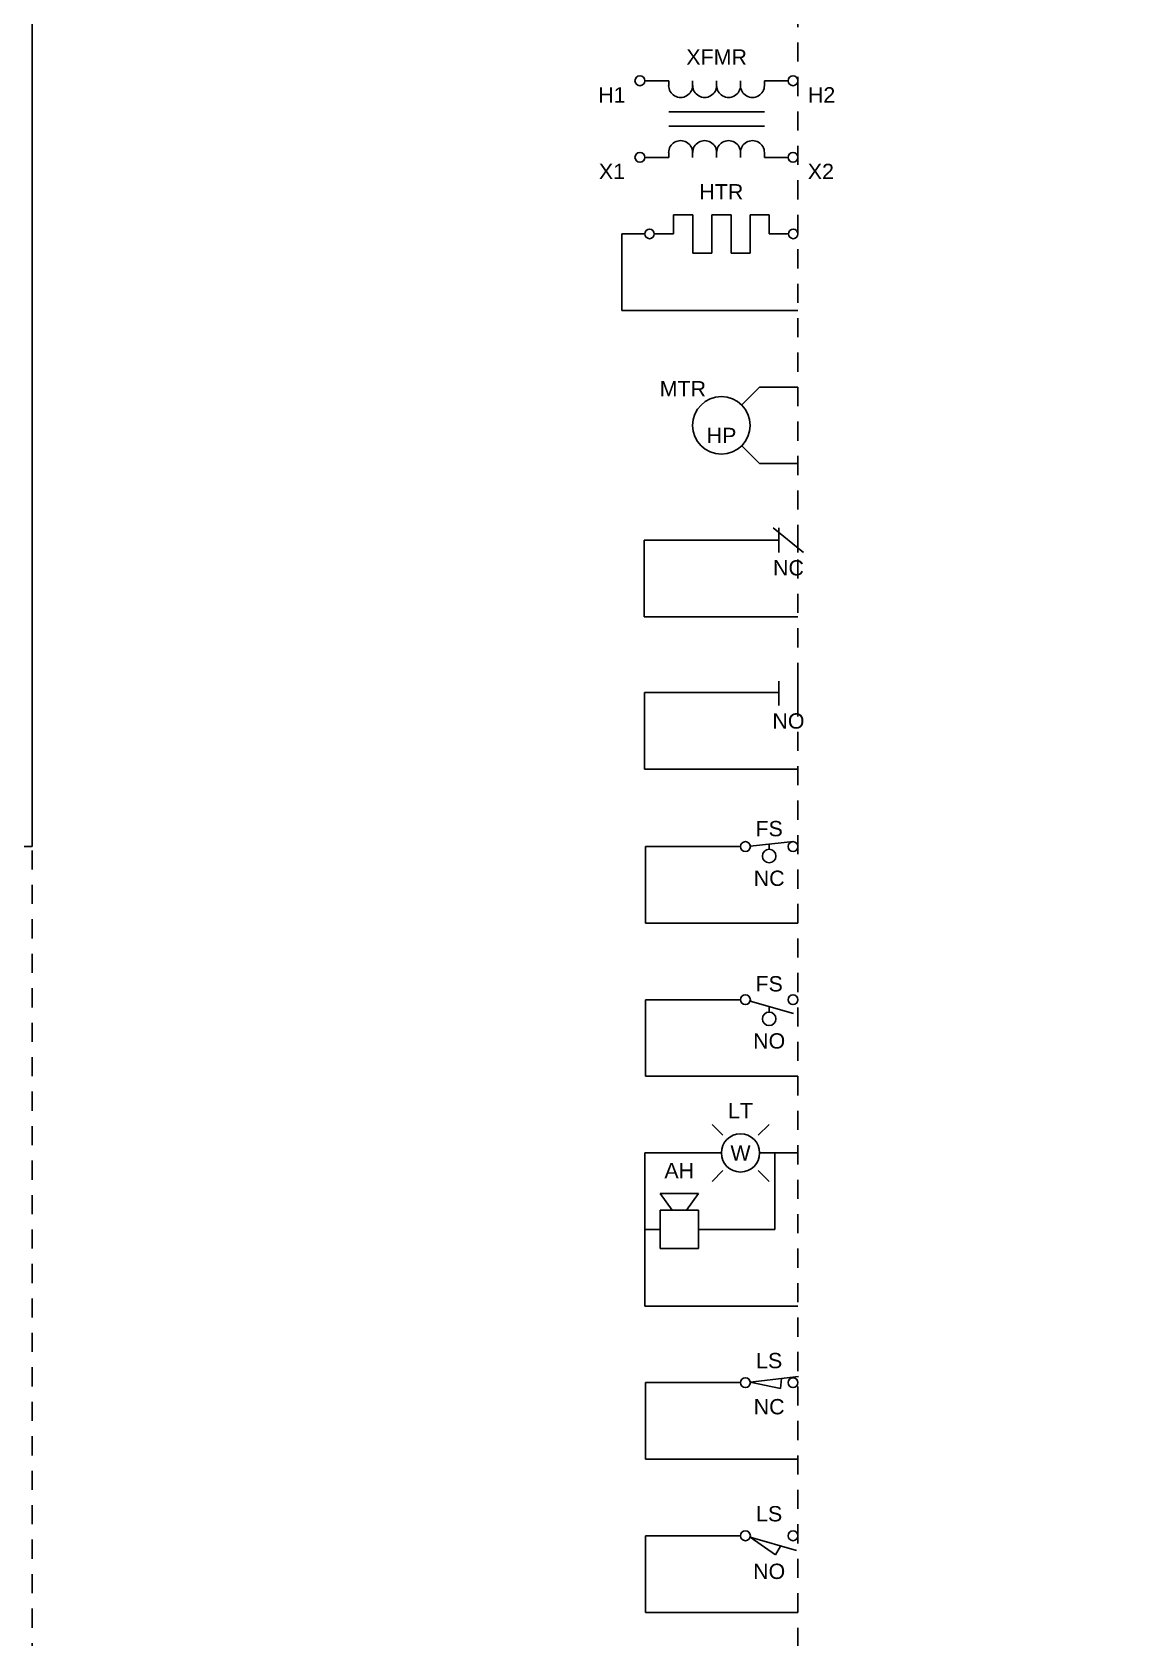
# Model space of a CAD drawing. Header units: inches. Extents: x 0 to 118, y -25 to 20.
# Drawn here: x 72.5 to 79.7, y -4.17 to 6.32 of the extents above; entities that cross this region are included whole.
import ezdxf
from ezdxf.enums import TextEntityAlignment as Align

# ---------------------------------------------------------------- set-up
doc = ezdxf.new("R2010")
doc.units = ezdxf.units.IN
doc.header["$MEASUREMENT"] = 0
doc.linetypes.add('ACAD_ISO02W100', pattern=[15, 12, -3])
doc.linetypes.add('HIDDEN2', pattern=[0.1875, 0.125, -0.0625])
doc.layers.add('BORDER2', color=220, linetype='HIDDEN2')
doc.layers.add('WIRES', color=7, linetype='Continuous')
doc.styles.add('INERCONNECT TABLES', font='arial.ttf', dxfattribs={"height": 0.1})
doc.styles.add('WD', font='arial.ttf', dxfattribs={"height": 1})

# ---------------------------------------------------------------- blocks, each defined once
blk = doc.blocks.new('LightHorn_L')
for p, q in [((-0.49, 0.115), (-0.561, 0.186)), ((-0.26, 0.115), (-0.189, 0.186)), ((-0.49, -0.115), (-0.561, -0.186)), ((-0.26, -0.115), (-0.189, -0.186)), ((-0.9, -0.266), (-0.822, -0.375)), ((-0.65, -0.266), (-0.9, -0.266)), ((-0.728, -0.375), (-0.65, -0.266)), ((-0.9, -0.625), (-0.9, -0.375)), ((-0.9, -0.375), (-0.65, -0.375)), ((-0.65, -0.375), (-0.65, -0.625)), ((-0.65, -0.625), (-0.9, -0.625))]:
    blk.add_line(p, q)
blk.add_circle((-0.375, 0), 0.125)
at = {"layer": 'WIRES'}
for p, q in [((-1, 0), (-1, -0.5)), ((-0.5, 0), (-1, 0)), ((-0.2, 0), (-0.25, 0)), ((0, 0), (-0.25, 0)), ((-0.15, -0.5), (-0.15, 0)), ((-1, -1), (-1, -0.5)), ((-0.9, -0.5), (-1, -0.5)), ((-0.6, -0.5), (-0.65, -0.5)), ((-0.65, -0.5), (-0.15, -0.5)), ((0, -1), (-1, -1))]:
    blk.add_line(p, q, dxfattribs=at)
for tag, height, style, flags, p in [('Tag1', 0.1, 'INERCONNECT TABLES', 8, (-0.375, 0.225)), ('Tag2', 0.1, 'INERCONNECT TABLES', 8, (-0.775, -0.166)), ('FAMILY', 0.01, 'WD', 9, (0.021, -0.239))]:
    blk.add_attdef(tag, text='', height=height, dxfattribs=dict(style=style, flags=flags)).set_placement(p, align=Align.CENTER)
at = {"style": 'WD', "flags": 9}
for tag, p in [('X4TERM01', (-0.645, 0.002)), ('X1TERM02', (-0.202, 0.004)), ('X4TERM03', (-0.996, -0.493)), ('X1TERM04', (-0.65, -0.5))]:
    blk.add_attdef(tag, p, '', height=0.0125, dxfattribs=at)
at = {"style": 'INERCONNECT TABLES', "flags": 8}
blk.add_attdef('Color', text='', height=0.1, dxfattribs=at).set_placement((-0.375, 0), align=Align.MIDDLE)
for tag, p in [('Desc1', (-3.5, -0.1)), ('Desc2', (-3.5, -0.25)), ('Desc3', (-3.5, -0.4))]:
    blk.add_attdef(tag, text='', height=0.1, dxfattribs=at).set_placement(p, align=Align.MIDDLE_RIGHT)
at = {"linetype": 'Continuous', "style": 'INERCONNECT TABLES', "flags": 8}
for tag, p in [('Term3', (-1, -0.006)), ('Term4', (-1, -0.5))]:
    blk.add_attdef(tag, text='', height=0.1, dxfattribs=at).set_placement(p, align=Align.TOP_RIGHT)
blk.add_attdef('Term1', text='', height=0.1, dxfattribs=at).set_placement((-0.1, -0.03), align=Align.TOP_LEFT)
at = {"linetype": 'Continuous', "style": 'WD', "flags": 9}
for tag, p in [('MFG', (0.017, -0.19)), ('P/N', (0.017, -0.205))]:
    blk.add_attdef(tag, text='', height=0.01, dxfattribs=at).set_placement(p, align=Align.MIDDLE)
blk.add_attdef('INST', (-0.001, -0.258), '', height=0.01, dxfattribs=at)
blk.add_attdef('LOC', text='', height=0.01, dxfattribs=at).set_placement((0.018, -0.224), align=Align.CENTER)
at = {"linetype": 'Continuous', "style": 'INERCONNECT TABLES', "flags": 8}
blk.add_attdef('Term2', text='', height=0.1, dxfattribs=at).set_placement((-0.775, -0.655), align=Align.TOP_CENTER)
blk = doc.blocks.new('MTR_1PH_NoGND_L')
blk.add_circle((-0.5, -0.25), 0.188)
at = {"layer": 'WIRES'}
for p, q in [((0, 0), (-0.25, 0)), ((-0.367, -0.117), (-0.25, 0)), ((-0.25, -0.5), (-0.367, -0.383)), ((0, -0.5), (-0.25, -0.5))]:
    blk.add_line(p, q, dxfattribs=at)
at = {"style": 'INERCONNECT TABLES', "flags": 8}
for tag, p in [('Tag1', (-0.6, -0.011)), ('Desc1', (-3.5, -0.1)), ('Desc2', (-3.5, -0.25)), ('Desc3', (-3.5, -0.4))]:
    blk.add_attdef(tag, text='', height=0.1, dxfattribs=at).set_placement(p, align=Align.MIDDLE_RIGHT)
at = {"linetype": 'Continuous', "style": 'INERCONNECT TABLES', "flags": 8}
for tag, p in [('Term1', (-0.25, -0.05)), ('Term2', (-0.25, -0.55))]:
    blk.add_attdef(tag, text='', height=0.1, dxfattribs=at).set_placement(p, align=Align.TOP_LEFT)
at = {"style": 'WD', "flags": 9}
for tag, p in [('X1TERM04', (-0.145, -0.027)), ('X1TERM01', (-0.349, -0.123)), ('X8TERM03', (-0.633, -0.383)), ('X1TERM02', (-0.367, -0.383)), ('X1TERM05', (-0.172, -0.526))]:
    blk.add_attdef(tag, p, '', height=0.0125, dxfattribs=at)
for tag, height, style, flags, p in [('Rating2', 0.1, 'INERCONNECT TABLES', 8, (-1.1, -0.25)), ('Rating1', 0.1, 'INERCONNECT TABLES', 8, (-0.5, -0.25)), ('FAMILY', 0.01, 'WD', 9, (-0.053, -0.292))]:
    blk.add_attdef(tag, text='', height=height, dxfattribs=dict(style=style, flags=flags)).set_placement(p, align=Align.CENTER)
at = {"style": 'INERCONNECT TABLES', "flags": 8}
for tag, p in [('Unit2', (-1.099, -0.266)), ('Unit1', (-0.499, -0.266))]:
    blk.add_attdef(tag, text='', height=0.1, dxfattribs=at).set_placement(p, align=Align.TOP_CENTER)
at = {"linetype": 'Continuous', "style": 'WD', "flags": 9}
for tag, p in [('MFG', (-0.057, -0.241)), ('P/N', (-0.056, -0.257))]:
    blk.add_attdef(tag, text='', height=0.01, dxfattribs=at).set_placement(p, align=Align.MIDDLE)
blk.add_attdef('LOC', text='', height=0.01, dxfattribs=at).set_placement((-0.055, -0.277), align=Align.CENTER)
blk.add_attdef('INST', (-0.07, -0.307), '', height=0.01, dxfattribs=at)
blk = doc.blocks.new('HTR_L')
for p, q in [((-0.812, 0.125), (-0.812, 0)), ((-0.687, 0.125), (-0.812, 0.125)), ((-0.687, -0.125), (-0.687, 0.125)), ((-0.562, 0.125), (-0.562, -0.125)), ((-0.437, 0.125), (-0.562, 0.125)), ((-0.437, -0.125), (-0.437, 0.125)), ((-0.312, 0.125), (-0.312, -0.125)), ((-0.187, 0.125), (-0.312, 0.125)), ((-0.187, 0), (-0.187, 0.125)), ((-1.15, 0), (-1.15, -0.5)), ((-1, 0), (-1.15, 0)), ((-0.812, 0), (-0.937, 0)), ((-0.062, 0), (-0.187, 0)), ((-0.562, -0.125), (-0.687, -0.125)), ((-0.312, -0.125), (-0.437, -0.125)), ((-1.15, -0.5), (0, -0.5))]:
    blk.add_line(p, q)
for centre in [(-0.969, 0), (-0.031, 0)]:
    blk.add_circle(centre, 0.0312)
at = {"style": 'INERCONNECT TABLES'}
for tag, p in [('Tag1', (-0.5, 0.225)), ('Rating1', (-0.5, -0.281)), ('Rating2', (-0.5, -0.437))]:
    blk.add_attdef(tag, text='', height=0.1, dxfattribs=at).set_placement(p, align=Align.CENTER)
at = {"style": 'WD', "flags": 1}
for tag, p, height in [('X1TERM02', (-1, 0), 0.005), ('FAMILY', (-0.52, 0), 0.01), ('X4TERM01', (0, 0), 0.005), ('ASSYCODE', (-0.4, -0.1), 0.01), ('MFG', (-0.4, -0.037), 0.01), ('CAT', (-0.4, -0.069), 0.01)]:
    blk.add_attdef(tag, p, '', height=height, dxfattribs=at)
at = {"style": 'WD'}
for tag, p in [('INST', (-0.4, 0.025)), ('LOC', (-0.4, -0.006))]:
    blk.add_attdef(tag, p, '', height=0.01, dxfattribs=at)
at = {"style": 'INERCONNECT TABLES', "flags": 8}
blk.add_attdef('Desc1', text='', height=0.1, dxfattribs=at).set_placement((-3.5, -0.1), align=Align.MIDDLE_RIGHT)
at = {"style": 'INERCONNECT TABLES'}
blk.add_attdef('Term2', text='', height=0.1, dxfattribs=at).set_placement((-0.919, -0.046), align=Align.TOP_CENTER)
blk.add_attdef('Term1', text='', height=0.1, dxfattribs=at).set_placement((0.063, -0.042), align=Align.TOP_LEFT)
at = {"linetype": 'Continuous', "style": 'INERCONNECT TABLES', "flags": 8}
for tag, p in [('Desc2', (-3.5, -0.25)), ('Desc3', (-3.5, -0.4))]:
    blk.add_attdef(tag, text='', height=0.1, dxfattribs=at).set_placement(p, align=Align.MIDDLE_RIGHT)
blk = doc.blocks.new('XFMR_1PH_L')
for p, q in [((-1, 0), (-0.844, 0)), ((-0.844, 0), (-0.844, -0.031)), ((-0.688, 0), (-0.688, -0.031)), ((-0.531, 0), (-0.531, -0.031)), ((-0.375, 0), (-0.375, -0.031)), ((-0.219, 0), (-0.219, -0.031)), ((-0.219, 0), (-0.064, 0)), ((-0.844, -0.203), (-0.219, -0.203)), ((-0.844, -0.297), (-0.219, -0.297)), ((-1, -0.5), (-0.844, -0.5)), ((-0.844, -0.5), (-0.844, -0.469)), ((-0.688, -0.5), (-0.688, -0.469)), ((-0.531, -0.5), (-0.531, -0.469)), ((-0.375, -0.5), (-0.375, -0.469)), ((-0.219, -0.5), (-0.219, -0.469)), ((-0.219, -0.5), (-0.064, -0.5))]:
    blk.add_line(p, q)
for centre in [(-1.032, 0), (-0.032, 0), (-1.032, -0.5), (-0.032, -0.5)]:
    blk.add_circle(centre, 0.0322)
for centre, start, end in [((-0.766, -0.031), 180, 0.001), ((-0.609, -0.031), 180, 0.001), ((-0.453, -0.031), 180, 0.001), ((-0.297, -0.031), 180, 0.001), ((-0.766, -0.469), 0.001, 180.002), ((-0.609, -0.469), 0.001, 180.002), ((-0.453, -0.469), 0.001, 180.002), ((-0.297, -0.469), 0.001, 180.002)]:
    blk.add_arc(centre, 0.0781, start, end)
at = {"style": 'INERCONNECT TABLES', "flags": 8}
blk.add_attdef('Tag1', text='', height=0.1, dxfattribs=at).set_placement((-0.531, 0.075), align=Align.BOTTOM_CENTER)
for tag, p, height, style, flags in [('X4TERM01', (-1.064, 0), 0.0125, 'WD', 9), ('X2TERM01', (-1.032, 0.032), 0.0125, 'WD', 9), ('X2TERM03', (-0.531, 0.009), 0.0125, 'WD', 9), ('X2TERM02', (-0.032, 0.032), 0.0125, 'WD', 9), ('X1TERM02', (0, 0), 0.0125, 'WD', 9), ('Rating', (-0.201, -0.406), 0.1, 'INERCONNECT TABLES', 8), ('FAMILY', (-0.095, -0.237), 0.01, 'WD', 9), ('X4TERM04', (-1.064, -0.5), 0.0125, 'WD', 9), ('X8TERM04', (-1.032, -0.532), 0.0125, 'WD', 9), ('X8TERM06', (-0.531, -0.507), 0.0125, 'WD', 9), ('X8TERM05', (-0.032, -0.532), 0.0125, 'WD', 9), ('X1TERM05', (0, -0.5), 0.0125, 'WD', 9)]:
    blk.add_attdef(tag, p, '', height=height, dxfattribs=dict(style=style, flags=flags))
blk.add_attdef('Desc1', text='', height=0.1, dxfattribs=at).set_placement((-3.5, -0.1), align=Align.MIDDLE_RIGHT)
at = {"linetype": 'Continuous', "style": 'INERCONNECT TABLES', "flags": 8}
for tag, p in [('OuterTerm1', (-1.126, -0.042)), ('OuterTerm2', (-1.129, -0.542))]:
    blk.add_attdef(tag, text='', height=0.1, dxfattribs=at).set_placement(p, align=Align.TOP_RIGHT)
for tag, p in [('Term1', (0.065, -0.042)), ('Term2', (0.064, -0.542))]:
    blk.add_attdef(tag, text='', height=0.1, dxfattribs=at).set_placement(p, align=Align.TOP_LEFT)
for tag, p in [('Desc2', (-3.5, -0.25)), ('Desc3', (-3.5, -0.4))]:
    blk.add_attdef(tag, text='', height=0.1, dxfattribs=at).set_placement(p, align=Align.MIDDLE_RIGHT)
at = {"linetype": 'Continuous', "style": 'INERCONNECT TABLES', "flags": 9}
blk.add_attdef('MFG', text='', height=0.01, dxfattribs=at).set_placement((-0.064, -0.25), align=Align.RIGHT)
for tag, p in [('P/N', (-0.095, -0.265)), ('LOC', (-0.095, -0.279)), ('INST', (-0.095, -0.293))]:
    blk.add_attdef(tag, p, '', height=0.01, dxfattribs=at)
blk = doc.blocks.new('LevelSwitch_NC_L')
at = {"linetype": 'Continuous'}
blk.add_line((-0.311, 0.002), (-0.028, 0.033), dxfattribs=at)
blk.add_line((-0.188, 0.017), (-0.188, -0.017))
for centre, radius in [((-0.343, 0), 0.0322), ((-0.032, 0), 0.0322), ((-0.188, -0.062), 0.0442)]:
    blk.add_circle(centre, radius)
at = {"layer": 'WIRES'}
for p, q in [((-0.995, 0), (-0.375, 0)), ((-0.995, 0), (-0.995, -0.5)), ((0, -0.5), (-0.995, -0.5))]:
    blk.add_line(p, q, dxfattribs=at)
at = {"style": 'INERCONNECT TABLES', "flags": 8}
blk.add_attdef('Tag1', text='', height=0.1, dxfattribs=at).set_placement((-0.188, 0.067), align=Align.CENTER)
at = {"style": 'WD', "flags": 9}
for tag, p, height in [('X4TERM01', (-0.467, 0), 0.0125), ('X2LINK', (-0.188, 0.031), 0.01), ('X1TERM02', (0, 0), 0.0125), ('X8LINK', (-0.213, -0.128), 0.01), ('FAMILY', (0.233, -0.358), 0.01)]:
    blk.add_attdef(tag, p, '', height=height, dxfattribs=at)
at = {"style": 'INERCONNECT TABLES', "flags": 8}
for tag, p in [('Desc1', (-3.5, -0.1)), ('Desc2', (-3.5, -0.25)), ('Desc3', (-3.5, -0.4))]:
    blk.add_attdef(tag, text='', height=0.1, dxfattribs=at).set_placement(p, align=Align.MIDDLE_RIGHT)
at = {"linetype": 'Continuous', "style": 'INERCONNECT TABLES', "flags": 8}
blk.add_attdef('Term2', text='', height=0.1, dxfattribs=at).set_placement((-0.393, -0.032), align=Align.TOP_RIGHT)
blk.add_attdef('Term1', text='', height=0.1, dxfattribs=at).set_placement((0.018, -0.032), align=Align.TOP_LEFT)
at = {"style": 'INERCONNECT TABLES', "flags": 8}
for tag, p in [('Contact', (-0.188, -0.157)), ('Rating', (-0.188, -0.277))]:
    blk.add_attdef(tag, text='', height=0.1, dxfattribs=at).set_placement(p, align=Align.TOP_CENTER)
at = {"linetype": 'Continuous', "style": 'WD', "flags": 9}
for tag, p in [('MFG', (0.249, -0.299)), ('P/N', (0.251, -0.318)), ('LOC', (0.256, -0.34))]:
    blk.add_attdef(tag, text='', height=0.01, dxfattribs=at).set_placement(p, align=Align.CENTER)
blk.add_attdef('INST', (0.241, -0.377), '', height=0.01, dxfattribs=at)
blk = doc.blocks.new('LimitSwitch_NC_L')
at = {"linetype": 'Continuous'}
for p, q in [((-0.311, 0.002), (0.003, 0.04)), ((-0.311, 0.002), (-0.114, -0.038)), ((-0.114, -0.038), (-0.107, 0.027))]:
    blk.add_line(p, q, dxfattribs=at)
for centre in [(-0.343, 0), (-0.032, 0)]:
    blk.add_circle(centre, 0.0322)
at = {"layer": 'WIRES'}
for p, q in [((-0.995, 0), (-0.995, -0.5)), ((-0.995, 0), (-0.375, 0)), ((0, -0.5), (-0.995, -0.5))]:
    blk.add_line(p, q, dxfattribs=at)
at = {"style": 'INERCONNECT TABLES', "flags": 8}
blk.add_attdef('Tag1', text='', height=0.1, dxfattribs=at).set_placement((-0.188, 0.094), align=Align.CENTER)
at = {"style": 'WD', "flags": 9}
for tag, p, height in [('X4TERM01', (-0.467, 0.002), 0.0125), ('X2LINK', (-0.188, 0.025), 0.01), ('X1TERM02', (0, 0), 0.0125), ('X8LINK', (-0.148, -0.056), 0.01), ('FAMILY', (0.206, -0.362), 0.01)]:
    blk.add_attdef(tag, p, '', height=height, dxfattribs=at)
at = {"style": 'INERCONNECT TABLES', "flags": 8}
for tag, p in [('Desc1', (-3.5, -0.1)), ('Desc2', (-3.5, -0.25)), ('Desc3', (-3.5, -0.4))]:
    blk.add_attdef(tag, text='', height=0.1, dxfattribs=at).set_placement(p, align=Align.MIDDLE_RIGHT)
at = {"linetype": 'Continuous', "style": 'INERCONNECT TABLES', "flags": 8}
blk.add_attdef('Term2', text='', height=0.1, dxfattribs=at).set_placement((-0.393, -0.032), align=Align.TOP_RIGHT)
blk.add_attdef('Term1', text='', height=0.1, dxfattribs=at).set_placement((0.018, -0.032), align=Align.TOP_LEFT)
at = {"style": 'INERCONNECT TABLES', "flags": 8}
for tag, p in [('Contact', (-0.188, -0.107)), ('Rating', (-0.188, -0.257))]:
    blk.add_attdef(tag, text='', height=0.1, dxfattribs=at).set_placement(p, align=Align.TOP_CENTER)
at = {"linetype": 'Continuous', "style": 'WD', "flags": 9}
for tag, p in [('MFG', (0.23, -0.289)), ('P/N', (0.229, -0.313)), ('LOC', (0.23, -0.337))]:
    blk.add_attdef(tag, text='', height=0.01, dxfattribs=at).set_placement(p, align=Align.CENTER)
blk.add_attdef('INST', (0.214, -0.382), '', height=0.01, dxfattribs=at)
blk = doc.blocks.new('LimitSwitch_NO_L')
at = {"linetype": 'Continuous'}
for p, q in [((-0.312, -0.01), (-0.147, -0.124)), ((-0.312, -0.01), (-0.009, -0.097)), ((-0.147, -0.124), (-0.115, -0.067))]:
    blk.add_line(p, q, dxfattribs=at)
for centre in [(-0.343, 0), (-0.032, 0)]:
    blk.add_circle(centre, 0.0322)
at = {"layer": 'WIRES'}
for p, q in [((-0.995, 0), (-0.995, -0.5)), ((-0.995, 0), (-0.375, 0)), ((0, -0.5), (-0.995, -0.5))]:
    blk.add_line(p, q, dxfattribs=at)
at = {"style": 'INERCONNECT TABLES', "flags": 8}
blk.add_attdef('Tag1', text='', height=0.1, dxfattribs=at).set_placement((-0.188, 0.094), align=Align.CENTER)
at = {"style": 'WD', "flags": 9}
for tag, p, height in [('X4TERM01', (-0.467, 0.005), 0.0125), ('X1TERM02', (0, 0), 0.0125), ('X2LINK', (-0.142, -0.053), 0.01), ('X8LINK', (-0.175, -0.137), 0.01), ('FAMILY', (0.197, -0.301), 0.01)]:
    blk.add_attdef(tag, p, '', height=height, dxfattribs=at)
at = {"style": 'INERCONNECT TABLES', "flags": 8}
for tag, p in [('Desc1', (-3.5, -0.1)), ('Desc2', (-3.5, -0.25)), ('Desc3', (-3.5, -0.4))]:
    blk.add_attdef(tag, text='', height=0.1, dxfattribs=at).set_placement(p, align=Align.MIDDLE_RIGHT)
at = {"linetype": 'Continuous', "style": 'INERCONNECT TABLES', "flags": 8}
blk.add_attdef('Term2', text='', height=0.1, dxfattribs=at).set_placement((-0.393, -0.032), align=Align.TOP_RIGHT)
blk.add_attdef('Term1', text='', height=0.1, dxfattribs=at).set_placement((0.018, -0.032), align=Align.TOP_LEFT)
at = {"style": 'INERCONNECT TABLES', "flags": 8}
for tag, p in [('Contact', (-0.188, -0.182)), ('Rating', (-0.188, -0.332))]:
    blk.add_attdef(tag, text='', height=0.1, dxfattribs=at).set_placement(p, align=Align.TOP_CENTER)
at = {"linetype": 'Continuous', "style": 'WD', "flags": 9}
blk.add_attdef('INST', (0.2, -0.32), '', height=0.01, dxfattribs=at)
for tag, p in [('MFG', (0.22, -0.244)), ('LOC', (0.219, -0.281)), ('P/N', (0.221, -0.263))]:
    blk.add_attdef(tag, text='', height=0.01, dxfattribs=at).set_placement(p, align=Align.CENTER)
blk = doc.blocks.new('LevelSwitch_NO_L')
at = {"linetype": 'Continuous'}
blk.add_line((-0.312, -0.01), (-0.03, -0.091), dxfattribs=at)
blk.add_line((-0.188, -0.046), (-0.188, -0.08))
for centre, radius in [((-0.343, 0), 0.0322), ((-0.032, 0), 0.0322), ((-0.188, -0.125), 0.0442)]:
    blk.add_circle(centre, radius)
at = {"layer": 'WIRES'}
for p, q in [((-0.995, 0), (-0.995, -0.5)), ((-0.995, 0), (-0.375, 0)), ((0, -0.5), (-0.995, -0.5))]:
    blk.add_line(p, q, dxfattribs=at)
at = {"style": 'INERCONNECT TABLES', "flags": 8}
blk.add_attdef('Tag1', text='', height=0.1, dxfattribs=at).set_placement((-0.188, 0.054), align=Align.CENTER)
at = {"style": 'WD', "flags": 9}
for tag, p, height in [('X4TERM01', (-0.467, 0.003), 0.0125), ('X1TERM02', (0, 0), 0.0125), ('X2LINK', (-0.205, -0.033), 0.01), ('X8LINK', (-0.213, -0.186), 0.01), ('FAMILY', (0.176, -0.295), 0.01)]:
    blk.add_attdef(tag, p, '', height=height, dxfattribs=at)
at = {"style": 'INERCONNECT TABLES', "flags": 8}
for tag, p in [('Desc1', (-3.5, -0.1)), ('Desc2', (-3.5, -0.25)), ('Desc3', (-3.5, -0.4))]:
    blk.add_attdef(tag, text='', height=0.1, dxfattribs=at).set_placement(p, align=Align.MIDDLE_RIGHT)
at = {"linetype": 'Continuous', "style": 'INERCONNECT TABLES', "flags": 8}
blk.add_attdef('Term2', text='', height=0.1, dxfattribs=at).set_placement((-0.393, -0.032), align=Align.TOP_RIGHT)
blk.add_attdef('Term1', text='', height=0.1, dxfattribs=at).set_placement((0.018, -0.032), align=Align.TOP_LEFT)
at = {"style": 'INERCONNECT TABLES', "flags": 8}
for tag, p in [('Contact', (-0.188, -0.219)), ('Rating', (-0.188, -0.339))]:
    blk.add_attdef(tag, text='', height=0.1, dxfattribs=at).set_placement(p, align=Align.TOP_CENTER)
at = {"linetype": 'Continuous', "style": 'WD', "flags": 9}
for tag, p in [('MFG', (0.201, -0.24)), ('P/N', (0.201, -0.264)), ('LOC', (0.204, -0.279))]:
    blk.add_attdef(tag, text='', height=0.01, dxfattribs=at).set_placement(p, align=Align.CENTER)
blk.add_attdef('INST', (0.185, -0.311), '', height=0.01, dxfattribs=at)
blk = doc.blocks.new('Contact_NC_L')
for p, q in [((-1.003, 0), (-0.125, 0)), ((-1.003, -0.5), (0, -0.5))]:
    blk.add_line(p, q)
at = {"linetype": 'Continuous'}
for p, q in [((-0.162, 0.08), (0.037, -0.08)), ((-0.125, -0.08), (-0.125, 0.08)), ((0, -0.08), (0, 0.08))]:
    blk.add_line(p, q, dxfattribs=at)
at = {"layer": 'WIRES', "linetype": 'ACAD_ISO02W100'}
blk.add_line((-1.003, 0), (-1.003, -0.5), dxfattribs=at)
at = {"style": 'INERCONNECT TABLES', "flags": 8}
blk.add_attdef('Tag1', text='', height=0.1, dxfattribs=at).set_placement((-0.06, 0.13), align=Align.CENTER)
at = {"style": 'WD', "flags": 9}
blk.add_attdef('X4TERM02', text='', height=0.01, dxfattribs=at).set_placement((-0.125, 0), align=Align.RIGHT)
at = {"flags": 9}
for tag, p, height, style in [('X1TERM01', (0, 0), 0.01, 'WD'), ('FAMILY', (-1.137, -0.141), 0.0125, 'WD'), ('MFG', (-1.136, -0.154), 0.01, 'INERCONNECT TABLES'), ('P/N', (-1.136, -0.169), 0.01, 'INERCONNECT TABLES'), ('LOC', (-1.135, -0.181), 0.01, 'INERCONNECT TABLES'), ('INST', (-1.135, -0.199), 0.01, 'INERCONNECT TABLES')]:
    blk.add_attdef(tag, p, '', height=height, dxfattribs=dict(at, style=style))
at = {"style": 'INERCONNECT TABLES', "flags": 8}
for tag, p in [('Desc1', (-3.5, -0.1)), ('Desc2', (-3.5, -0.25)), ('Desc3', (-3.5, -0.4))]:
    blk.add_attdef(tag, text='', height=0.1, dxfattribs=at).set_placement(p, align=Align.MIDDLE_RIGHT)
at = {"linetype": 'Continuous', "style": 'INERCONNECT TABLES', "flags": 8}
blk.add_attdef('Term2', text='', height=0.1, dxfattribs=at).set_placement((-0.175, -0.08), align=Align.MIDDLE_RIGHT)
blk.add_attdef('Term1', text='', height=0.1, dxfattribs=at).set_placement((0.05, -0.08), align=Align.MIDDLE_LEFT)
at = {"style": 'INERCONNECT TABLES', "flags": 8}
for tag, p in [('Contact', (-0.062, -0.13)), ('Rating', (-0.062, -0.28))]:
    blk.add_attdef(tag, text='', height=0.1, dxfattribs=at).set_placement(p, align=Align.TOP_CENTER)
at = {"color": 7, "style": 'WD'}
for tag, p, flags in [('X4LINK', (-1.179, -0.25), 9), ('X1LINK', (-0.847, -0.25), 1)]:
    blk.add_attdef(tag, p, '', height=0.0125, dxfattribs=dict(at, flags=flags))
blk = doc.blocks.new('Contact_NO_L')
for p, q in [((-1.001, 0.005), (-0.125, 0.005)), ((-1.001, -0.495), (0, -0.495))]:
    blk.add_line(p, q)
at = {"linetype": 'Continuous'}
for p, q in [((-0.125, -0.08), (-0.125, 0.08)), ((0, -0.08), (0, 0.08))]:
    blk.add_line(p, q, dxfattribs=at)
at = {"layer": 'WIRES', "linetype": 'ACAD_ISO02W100'}
blk.add_line((-1.001, 0.005), (-1.001, -0.495), dxfattribs=at)
at = {"style": 'INERCONNECT TABLES', "flags": 8}
blk.add_attdef('Tag1', text='', height=0.1, dxfattribs=at).set_placement((-0.065, 0.13), align=Align.BOTTOM_CENTER)
at = {"flags": 9}
for tag, p, style in [('LOC', (-1.213, 0.036), 'INERCONNECT TABLES'), ('FAMILY', (-1.212, 0.081), 'WD'), ('P/N', (-1.212, 0.051), 'INERCONNECT TABLES'), ('INST', (-1.212, 0.015), 'INERCONNECT TABLES'), ('MFG', (-1.212, 0.066), 'INERCONNECT TABLES'), ('X1TERM01', (0, 0), 'WD')]:
    blk.add_attdef(tag, p, '', height=0.01, dxfattribs=dict(at, style=style))
at = {"style": 'WD', "flags": 9}
blk.add_attdef('X4TERM02', text='', height=0.01, dxfattribs=at).set_placement((-0.125, 0.005), align=Align.RIGHT)
at = {"style": 'INERCONNECT TABLES', "flags": 8}
for tag, p in [('Desc1', (-3.5, -0.1)), ('Desc2', (-3.5, -0.25)), ('Desc3', (-3.5, -0.4))]:
    blk.add_attdef(tag, text='', height=0.1, dxfattribs=at).set_placement(p, align=Align.MIDDLE_RIGHT)
at = {"linetype": 'Continuous', "style": 'INERCONNECT TABLES', "flags": 8}
blk.add_attdef('Term1', text='', height=0.1, dxfattribs=at).set_placement((-0.175, -0.08), align=Align.MIDDLE_RIGHT)
blk.add_attdef('Term2', text='', height=0.1, dxfattribs=at).set_placement((0.05, -0.08), align=Align.MIDDLE_LEFT)
at = {"style": 'INERCONNECT TABLES', "flags": 8}
for tag, p in [('Contact', (-0.062, -0.13)), ('Rating', (-0.062, -0.28))]:
    blk.add_attdef(tag, text='', height=0.1, dxfattribs=at).set_placement(p, align=Align.TOP_CENTER)
at = {"color": 7, "style": 'WD', "flags": 9}
for tag, p in [('X4LINK', (-1.069, -0.256)), ('X1LINK', (-0.876, -0.245))]:
    blk.add_attdef(tag, p, '', height=0.01, dxfattribs=at)

msp = doc.modelspace()

# ---------------------------------------------------------------- linework, layer by layer
at = {"layer": 'BORDER2', "linetype": 'HIDDEN2'}
msp.add_line((77.5, 17.5), (77.5, -25.042), dxfattribs=at)
for points in [[(57.45, 17.5), (72.5, 17.5), (72.5, 1), (57.45, 1)], [(72.5, 17.5), (87.5, 17.5), (87.5, -25.075), (72.5, -25.025)]]:
    msp.add_lwpolyline(points, close=True, dxfattribs=at)

# ---------------------------------------------------------------- block references
at = {"linetype": 'Continuous'}
for name, p, values in [('XFMR_1PH_L', (77.5, 6), {'Tag1': 'XFMR', 'Term1': 'H2', 'Term2': 'X2', 'OuterTerm1': 'H1', 'OuterTerm2': 'X1'}), ('HTR_L', (77.5, 5), {'Tag1': 'HTR'}), ('MTR_1PH_NoGND_L', (77.5, 4), {'Tag1': 'MTR', 'Unit1': 'HP'}), ('Contact_NC_L', (77.5, 3), {'Contact': 'NC'}), ('Contact_NO_L', (77.5, 2), {'Contact': 'NO'}), ('LevelSwitch_NC_L', (77.5, 1), {'Tag1': 'FS', 'Contact': 'NC'}), ('LevelSwitch_NO_L', (77.5, 0), {'Tag1': 'FS', 'Contact': 'NO'}), ('LightHorn_L', (77.5, -1), {'Tag1': 'LT', 'Tag2': 'AH', 'Color': 'W'}), ('LimitSwitch_NC_L', (77.5, -2.5), {'Tag1': 'LS', 'Contact': 'NC'}), ('LimitSwitch_NO_L', (77.5, -3.5), {'Tag1': 'LS', 'Contact': 'NO'})]:
    msp.add_blockref(name, p, dxfattribs=at).add_auto_attribs(values)

doc.saveas('drawing.dxf')
